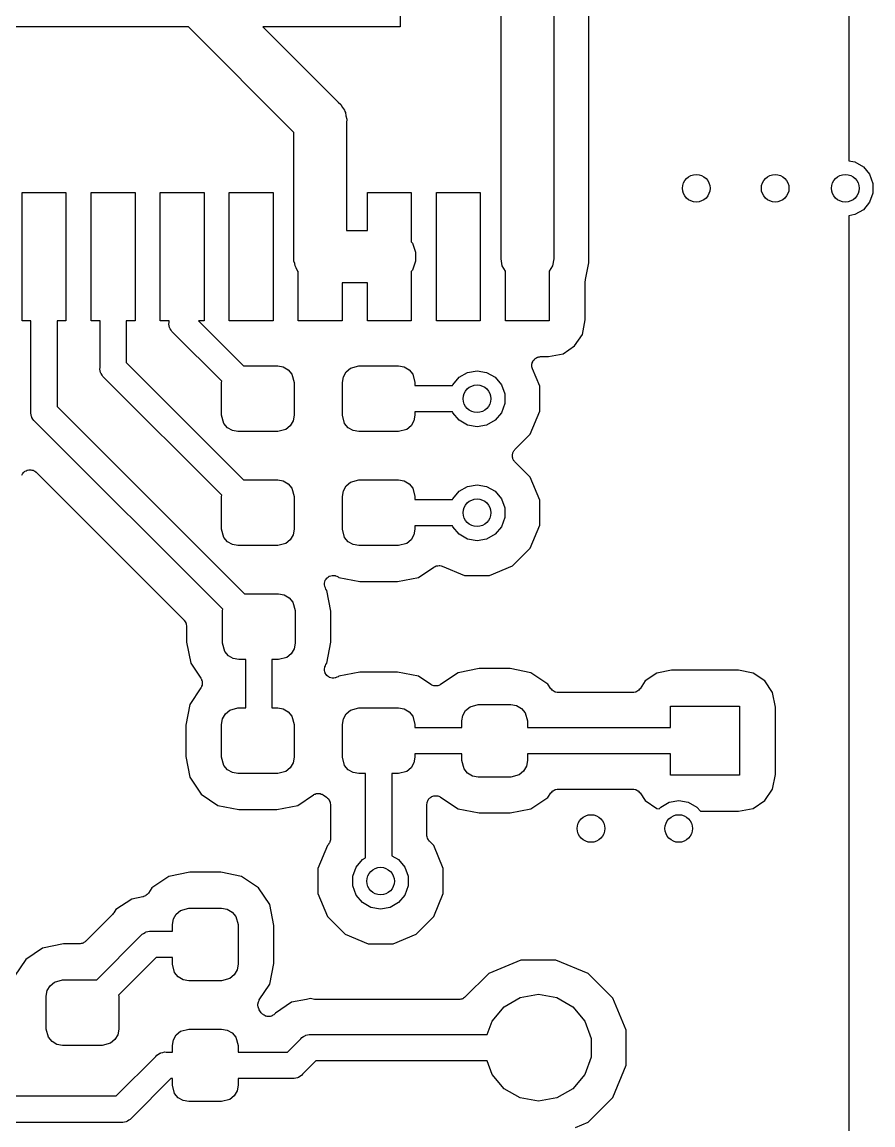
# Model space of a CAD drawing. Extents: x 40 to 164, y -163 to -60.
# Drawn here: x 151.27 to 163.59, y -103.23 to -87.26 of the extents above; entities that cross this region are included whole.
import ezdxf

# ---------------------------------------------------------------- set-up
doc = ezdxf.new("R2010")
doc.units = 0
doc.header["$MEASUREMENT"] = 0
doc.layers.add('BLACK', color=7, linetype='CONTINUOUS')

msp = doc.modelspace()

# ---------------------------------------------------------------- linework, layer by layer
at = {"layer": 'BLACK', "linetype": 'CONTINUOUS'}
for p, q in [((163.247, -60.9863), (163.247, -89.265)), ((158.209, -88.9302), (158.209, -81.407)), ((158.971, -81.407), (158.971, -90.6859)), ((156.746, -82.0674), (156.746, -87.3252)), ((159.479, -90.7402), (159.479, -82.042)), ((153.68, -87.3252), (146.973, -87.3252)), ((155.209, -88.8541), (153.68, -87.3252)), ((156.746, -87.3252), (154.758, -87.3252)), ((154.758, -87.3252), (155.848, -88.4151)), ((155.848, -88.4151), (155.886, -88.4476)), ((155.886, -88.4476), (155.912, -88.4914)), ((155.912, -88.4914), (155.941, -88.5328)), ((155.941, -88.5328), (155.945, -88.5492)), ((155.945, -88.5492), (155.954, -88.564)), ((155.954, -88.564), (155.962, -88.6138)), ((155.962, -88.6138), (155.975, -88.6626)), ((155.975, -88.6626), (155.971, -88.7129)), ((155.971, -88.7129), (155.971, -90.2716)), ((155.209, -90.5854), (155.209, -88.8541)), ((158.209, -90.6859), (158.209, -88.9302)), ((158.209, -88.9302), (158.209, -88.9302)), ((163.247, -89.265), (163.334, -89.2803)), ((163.334, -89.2803), (163.456, -89.3509)), ((163.456, -89.3509), (163.547, -89.4589)), ((163.547, -89.4589), (163.595, -89.5915)), ((163.595, -89.5915), (163.595, -89.7325)), ((151.272, -91.5797), (151.272, -89.7255)), ((151.272, -89.7255), (151.907, -89.7255)), ((151.907, -89.7255), (151.907, -91.5797)), ((152.272, -91.5797), (152.272, -89.7255)), ((152.272, -89.7255), (152.907, -89.7255)), ((152.907, -89.7255), (152.907, -91.5797)), ((153.272, -91.5797), (153.272, -89.7255)), ((153.272, -89.7255), (153.907, -89.7255)), ((153.907, -89.7255), (153.907, -91.5797)), ((154.272, -91.5797), (154.272, -89.7255)), ((154.272, -89.7255), (154.907, -89.7255)), ((154.907, -89.7255), (154.907, -91.5797)), ((156.272, -90.2716), (156.272, -89.7255)), ((156.272, -89.7255), (156.907, -89.7255)), ((156.907, -89.7255), (156.907, -90.4383)), ((157.272, -91.5797), (157.272, -89.7255)), ((157.272, -89.7255), (157.907, -89.7255)), ((157.907, -89.7255), (157.907, -91.5797)), ((163.595, -89.7325), (163.547, -89.8651)), ((163.547, -89.8651), (163.456, -89.9731)), ((163.334, -90.0437), (163.247, -90.059)), ((163.247, -90.059), (163.247, -116.027)), ((163.456, -89.9731), (163.334, -90.0437)), ((155.971, -90.2716), (156.272, -90.2716)), ((156.907, -90.4383), (156.925, -90.4592)), ((156.925, -90.4592), (156.971, -90.5854)), ((155.209, -90.7198), (155.209, -90.5854)), ((156.971, -90.5854), (156.971, -90.7198)), ((158.226, -90.7849), (158.209, -90.6859)), ((158.971, -90.6859), (158.954, -90.7849)), ((155.221, -90.7516), (155.209, -90.7198)), ((155.226, -90.7849), (155.221, -90.7516)), ((155.243, -90.8142), (155.226, -90.7849)), ((155.255, -90.846), (155.243, -90.8142)), ((155.272, -90.8669), (155.255, -90.846)), ((155.272, -91.5797), (155.272, -90.8669)), ((156.925, -90.846), (156.907, -90.8669)), ((156.907, -90.8669), (156.907, -91.5797)), ((156.971, -90.7198), (156.925, -90.846)), ((158.272, -90.8647), (158.226, -90.7849)), ((158.272, -91.5797), (158.272, -90.8647)), ((158.954, -90.7849), (158.907, -90.8647)), ((158.907, -90.8647), (158.907, -91.5797)), ((159.43, -90.9846), (159.479, -90.7402)), ((159.428, -91.0094), (159.43, -90.9971)), ((159.428, -91.5672), (159.428, -91.0094)), ((159.43, -90.9971), (159.43, -90.9846)), ((156.272, -91.0336), (155.907, -91.0336)), ((155.907, -91.0336), (155.907, -91.5797)), ((156.272, -91.5797), (156.272, -91.0336)), ((151.399, -91.5797), (151.272, -91.5797)), ((151.399, -92.8937), (151.399, -91.5797)), ((151.907, -91.5797), (151.78, -91.5797)), ((151.78, -91.5797), (151.78, -92.8231)), ((152.4, -91.5797), (152.272, -91.5797)), ((152.4, -92.2567), (152.4, -91.5797)), ((152.907, -91.5797), (152.78, -91.5797)), ((152.78, -91.5797), (152.78, -92.1861)), ((153.4, -91.5797), (153.272, -91.5797)), ((153.397, -91.6309), (153.4, -91.6057)), ((153.404, -91.6553), (153.397, -91.6309)), ((153.4, -91.6057), (153.4, -91.5797)), ((153.408, -91.6802), (153.404, -91.6553)), ((153.907, -91.5797), (153.825, -91.5797)), ((153.825, -91.5797), (154.48, -92.235)), ((154.907, -91.5797), (154.272, -91.5797)), ((155.907, -91.5797), (155.272, -91.5797)), ((156.907, -91.5797), (156.272, -91.5797)), ((157.907, -91.5797), (157.272, -91.5797)), ((158.907, -91.5797), (158.272, -91.5797)), ((159.386, -91.7779), (159.428, -91.5672)), ((153.412, -91.6875), (153.408, -91.6802)), ((153.415, -91.6957), (153.412, -91.6875)), ((153.429, -91.7165), (153.415, -91.6957)), ((153.442, -91.7383), (153.429, -91.7165)), ((153.461, -91.7546), (153.442, -91.7383)), ((154.164, -92.4571), (153.461, -91.7546)), ((159.274, -91.9459), (159.386, -91.7779)), ((159.106, -92.0582), (159.274, -91.9459)), ((158.681, -92.1498), (158.691, -92.1405)), ((158.691, -92.1405), (158.7, -92.1299)), ((158.7, -92.1299), (158.707, -92.1257)), ((158.707, -92.1257), (158.713, -92.12)), ((158.713, -92.12), (158.726, -92.1147)), ((158.726, -92.1147), (158.738, -92.1078)), ((158.738, -92.1078), (158.746, -92.1063)), ((158.746, -92.1063), (158.754, -92.1031)), ((158.754, -92.1031), (158.768, -92.1025)), ((158.768, -92.1025), (158.781, -92.1001)), ((158.781, -92.1001), (158.895, -92.1001)), ((158.895, -92.1001), (159.106, -92.0582)), ((152.397, -92.2819), (152.4, -92.2567)), ((152.404, -92.3063), (152.397, -92.2819)), ((152.408, -92.3312), (152.404, -92.3063)), ((152.78, -92.1861), (154.48, -93.886)), ((154.48, -92.235), (154.974, -92.235)), ((154.974, -92.235), (155.055, -92.2493)), ((155.055, -92.2493), (155.126, -92.2906)), ((155.126, -92.2906), (155.179, -92.3537)), ((155.967, -92.3198), (156.03, -92.2668)), ((156.03, -92.2668), (156.148, -92.235)), ((156.148, -92.235), (156.724, -92.235)), ((156.724, -92.235), (156.805, -92.2493)), ((156.805, -92.2493), (156.876, -92.2906)), ((156.876, -92.2906), (156.929, -92.3537)), ((157.722, -92.3283), (157.861, -92.3038)), ((157.861, -92.3038), (158, -92.3283)), ((158.654, -92.2327), (158.656, -92.2189)), ((158.656, -92.2408), (158.654, -92.2327)), ((158.656, -92.2051), (158.659, -92.1972)), ((158.656, -92.2189), (158.656, -92.2051)), ((158.656, -92.2492), (158.656, -92.2408)), ((158.661, -92.2622), (158.656, -92.2492)), ((158.659, -92.1972), (158.66, -92.1889)), ((158.66, -92.1889), (158.667, -92.1767)), ((158.664, -92.2757), (158.661, -92.2622)), ((158.769, -92.5294), (158.664, -92.2757)), ((158.667, -92.1767), (158.671, -92.1636)), ((158.671, -92.1636), (158.677, -92.1572)), ((158.677, -92.1572), (158.681, -92.1498)), ((152.412, -92.3385), (152.408, -92.3312)), ((152.415, -92.3468), (152.412, -92.3385)), ((152.429, -92.3675), (152.415, -92.3468)), ((152.442, -92.3893), (152.429, -92.3675)), ((152.461, -92.4056), (152.442, -92.3893)), ((154.164, -94.1081), (152.461, -92.4056)), ((154.161, -92.4725), (154.164, -92.4571)), ((155.179, -92.3537), (155.211, -92.4725)), ((155.911, -92.4725), (155.925, -92.3913)), ((155.925, -92.3913), (155.967, -92.3198)), ((156.929, -92.3537), (156.961, -92.4725)), ((157.509, -92.5069), (157.6, -92.3989)), ((157.6, -92.3989), (157.722, -92.3283)), ((158, -92.3283), (158.122, -92.3989)), ((158.122, -92.3989), (158.213, -92.5069)), ((154.161, -92.9475), (154.161, -92.4725)), ((155.211, -92.4725), (155.211, -92.9475)), ((155.911, -92.9475), (155.911, -92.4725)), ((156.961, -92.4725), (156.961, -92.5195)), ((156.961, -92.5195), (157.505, -92.5195)), ((157.505, -92.5195), (157.509, -92.5069)), ((158.213, -92.5069), (158.261, -92.6395)), ((158.769, -92.8906), (158.769, -92.5294)), ((158.261, -92.7805), (158.213, -92.9131)), ((158.261, -92.6395), (158.261, -92.7805)), ((151.397, -92.9189), (151.399, -92.8937)), ((151.404, -92.9433), (151.397, -92.9189)), ((151.408, -92.9682), (151.404, -92.9433)), ((151.78, -92.8231), (154.494, -95.537)), ((157.505, -92.9005), (156.961, -92.9005)), ((156.961, -92.9005), (156.961, -92.9475)), ((157.509, -92.9131), (157.505, -92.9005)), ((157.6, -93.0211), (157.509, -92.9131)), ((158.213, -92.9131), (158.122, -93.0211)), ((158.631, -93.2243), (158.769, -92.8906)), ((151.412, -92.9755), (151.408, -92.9682)), ((151.415, -92.9837), (151.412, -92.9755)), ((151.429, -93.0045), (151.415, -92.9837)), ((151.442, -93.0263), (151.429, -93.0045)), ((151.461, -93.0426), (151.442, -93.0263)), ((154.178, -95.7591), (151.461, -93.0426)), ((154.193, -93.0662), (154.161, -92.9475)), ((154.246, -93.1294), (154.193, -93.0662)), ((155.155, -93.1002), (155.092, -93.1532)), ((155.197, -93.0287), (155.155, -93.1002)), ((155.211, -92.9475), (155.197, -93.0287)), ((155.943, -93.0662), (155.911, -92.9475)), ((155.996, -93.1294), (155.943, -93.0662)), ((156.905, -93.1002), (156.842, -93.1532)), ((156.947, -93.0287), (156.905, -93.1002)), ((156.961, -92.9475), (156.947, -93.0287)), ((157.722, -93.0917), (157.6, -93.0211)), ((157.861, -93.1162), (157.722, -93.0917)), ((158, -93.0917), (157.861, -93.1162)), ((158.122, -93.0211), (158, -93.0917)), ((154.317, -93.1707), (154.246, -93.1294)), ((154.398, -93.185), (154.317, -93.1707)), ((154.974, -93.185), (154.398, -93.185)), ((155.092, -93.1532), (154.974, -93.185)), ((156.067, -93.1707), (155.996, -93.1294)), ((156.148, -93.185), (156.067, -93.1707)), ((156.724, -93.185), (156.148, -93.185)), ((156.842, -93.1532), (156.724, -93.185)), ((158.409, -93.4457), (158.631, -93.2243)), ((158.373, -93.5244), (158.376, -93.5137)), ((158.374, -93.5355), (158.373, -93.5244)), ((158.373, -93.5466), (158.374, -93.5355)), ((158.376, -93.5573), (158.373, -93.5466)), ((158.376, -93.5137), (158.377, -93.5026)), ((158.377, -93.5684), (158.376, -93.5573)), ((158.377, -93.5026), (158.381, -93.4926)), ((158.381, -93.5784), (158.377, -93.5684)), ((158.381, -93.4926), (158.384, -93.4818)), ((158.384, -93.5892), (158.381, -93.5784)), ((158.384, -93.4818), (158.39, -93.4727)), ((158.39, -93.4727), (158.395, -93.4627)), ((158.395, -93.4627), (158.403, -93.4548)), ((158.403, -93.4548), (158.409, -93.4457)), ((151.329, -93.753), (151.344, -93.7444)), ((151.344, -93.7444), (151.349, -93.7437)), ((151.349, -93.7437), (151.352, -93.742)), ((151.352, -93.742), (151.37, -93.7404)), ((151.37, -93.7404), (151.388, -93.7377)), ((151.388, -93.7377), (151.392, -93.7385)), ((151.392, -93.7385), (151.396, -93.7381)), ((151.396, -93.7381), (151.414, -93.7428)), ((151.414, -93.7428), (151.431, -93.7463)), ((158.39, -93.5983), (158.384, -93.5892)), ((158.395, -93.6083), (158.39, -93.5983)), ((158.403, -93.6162), (158.395, -93.6083)), ((158.409, -93.6253), (158.403, -93.6162)), ((158.631, -93.8467), (158.409, -93.6253)), ((151.27, -93.8155), (151.277, -93.7987)), ((151.277, -93.7987), (151.279, -93.7956)), ((151.279, -93.7956), (151.281, -93.7918)), ((151.281, -93.7918), (151.294, -93.7791)), ((151.294, -93.7791), (151.306, -93.7656)), ((151.306, -93.7656), (151.309, -93.7636)), ((151.309, -93.7636), (151.312, -93.7606)), ((151.312, -93.7606), (151.329, -93.753)), ((151.431, -93.7463), (151.435, -93.7484)), ((151.435, -93.7484), (151.439, -93.7495)), ((151.439, -93.7495), (151.454, -93.7598)), ((151.454, -93.7598), (151.469, -93.7691)), ((151.469, -93.7691), (151.472, -93.7724)), ((151.472, -93.7724), (151.475, -93.7748)), ((151.475, -93.7748), (153.617, -95.9172)), ((154.48, -93.886), (154.974, -93.886)), ((154.974, -93.886), (155.055, -93.9003)), ((155.055, -93.9003), (155.126, -93.9416)), ((156.03, -93.9178), (156.148, -93.886)), ((156.148, -93.886), (156.724, -93.886)), ((156.724, -93.886), (156.805, -93.9003)), ((156.805, -93.9003), (156.876, -93.9416)), ((158.769, -94.1804), (158.631, -93.8467)), ((155.126, -93.9416), (155.179, -94.0048)), ((155.179, -94.0048), (155.211, -94.1235)), ((155.911, -94.1235), (155.925, -94.0423)), ((155.925, -94.0423), (155.967, -93.9708)), ((155.967, -93.9708), (156.03, -93.9178)), ((156.876, -93.9416), (156.929, -94.0048)), ((156.929, -94.0048), (156.961, -94.1235)), ((157.509, -94.1579), (157.6, -94.0499)), ((157.6, -94.0499), (157.722, -93.9793)), ((157.722, -93.9793), (157.861, -93.9548)), ((157.861, -93.9548), (158, -93.9793)), ((158, -93.9793), (158.122, -94.0499)), ((158.122, -94.0499), (158.213, -94.1579)), ((154.161, -94.1235), (154.164, -94.1081)), ((154.161, -94.5985), (154.161, -94.1235)), ((155.211, -94.1235), (155.211, -94.5985)), ((155.911, -94.5985), (155.911, -94.1235)), ((156.961, -94.1235), (156.961, -94.1705)), ((156.961, -94.1705), (157.505, -94.1705)), ((157.505, -94.1705), (157.509, -94.1579)), ((158.213, -94.1579), (158.261, -94.2905)), ((158.769, -94.5416), (158.769, -94.1804)), ((158.261, -94.2905), (158.261, -94.4315)), ((158.261, -94.4315), (158.213, -94.5641)), ((158.631, -94.8753), (158.769, -94.5416)), ((154.193, -94.7172), (154.161, -94.5985)), ((155.197, -94.6797), (155.155, -94.7512)), ((155.211, -94.5985), (155.197, -94.6797)), ((155.943, -94.7172), (155.911, -94.5985)), ((156.947, -94.6797), (156.905, -94.7512)), ((156.961, -94.5985), (156.947, -94.6797)), ((157.505, -94.5515), (156.961, -94.5515)), ((156.961, -94.5515), (156.961, -94.5985)), ((157.509, -94.5641), (157.505, -94.5515)), ((157.6, -94.6721), (157.509, -94.5641)), ((157.722, -94.7427), (157.6, -94.6721)), ((158.122, -94.6721), (158, -94.7427)), ((158.213, -94.5641), (158.122, -94.6721)), ((154.246, -94.7804), (154.193, -94.7172)), ((154.317, -94.8217), (154.246, -94.7804)), ((154.398, -94.836), (154.317, -94.8217)), ((154.974, -94.836), (154.398, -94.836)), ((155.092, -94.8042), (154.974, -94.836)), ((155.155, -94.7512), (155.092, -94.8042)), ((155.996, -94.7804), (155.943, -94.7172)), ((156.067, -94.8217), (155.996, -94.7804)), ((156.148, -94.836), (156.067, -94.8217)), ((156.724, -94.836), (156.148, -94.836)), ((156.842, -94.8042), (156.724, -94.836)), ((156.905, -94.7512), (156.842, -94.8042)), ((157.861, -94.7672), (157.722, -94.7427)), ((158, -94.7427), (157.861, -94.7672)), ((158.375, -95.1308), (158.631, -94.8753)), ((157.013, -95.2964), (157.237, -95.1465)), ((157.237, -95.1465), (157.254, -95.1392)), ((157.254, -95.1392), (157.269, -95.1309)), ((157.269, -95.1309), (157.274, -95.1304)), ((157.274, -95.1304), (157.277, -95.1287)), ((157.277, -95.1287), (157.295, -95.1275)), ((157.295, -95.1275), (157.313, -95.1252)), ((157.313, -95.1252), (157.317, -95.1261)), ((157.317, -95.1261), (157.321, -95.1258)), ((157.321, -95.1258), (157.339, -95.1308)), ((157.339, -95.1308), (157.356, -95.1347)), ((157.356, -95.1347), (157.68, -95.269)), ((158.042, -95.269), (158.375, -95.1308)), ((155.661, -95.3432), (155.663, -95.3409)), ((155.663, -95.3382), (155.675, -95.3226)), ((155.663, -95.3409), (155.663, -95.3382)), ((155.675, -95.3226), (155.686, -95.3066)), ((155.686, -95.3066), (155.688, -95.3049)), ((155.688, -95.3049), (155.69, -95.3026)), ((155.69, -95.3026), (155.706, -95.2919)), ((155.706, -95.2919), (155.721, -95.2805)), ((155.721, -95.2805), (155.724, -95.2797)), ((155.724, -95.2797), (155.726, -95.2781)), ((155.726, -95.2781), (155.745, -95.2735)), ((155.745, -95.2735), (155.764, -95.2681)), ((155.764, -95.2681), (155.766, -95.2683)), ((155.766, -95.2683), (155.769, -95.2676)), ((155.769, -95.2676), (155.788, -95.2697)), ((155.788, -95.2697), (155.808, -95.271)), ((155.808, -95.271), (155.81, -95.2721)), ((155.81, -95.2721), (155.813, -95.2724)), ((155.813, -95.2724), (155.83, -95.281)), ((155.83, -95.281), (155.848, -95.2888)), ((155.848, -95.2888), (155.859, -95.2964)), ((155.859, -95.2964), (156.161, -95.3564)), ((156.711, -95.3564), (157.013, -95.2964)), ((157.68, -95.269), (158.042, -95.269)), ((155.651, -95.3805), (155.657, -95.362)), ((155.651, -95.3833), (155.651, -95.3805)), ((155.651, -95.3861), (155.651, -95.3833)), ((155.653, -95.4053), (155.651, -95.3861)), ((155.654, -95.4246), (155.653, -95.4053)), ((155.655, -95.4271), (155.654, -95.4246)), ((155.655, -95.4299), (155.655, -95.4271)), ((155.664, -95.4472), (155.655, -95.4299)), ((155.657, -95.362), (155.661, -95.3432)), ((155.672, -95.4649), (155.664, -95.4472)), ((155.685, -95.4854), (155.672, -95.4649)), ((155.745, -95.787), (155.685, -95.4854)), ((156.161, -95.3564), (156.711, -95.3564)), ((154.494, -95.537), (154.987, -95.537)), ((154.987, -95.537), (155.069, -95.5513)), ((155.069, -95.5513), (155.14, -95.5926)), ((155.14, -95.5926), (155.193, -95.6557)), ((155.193, -95.6557), (155.225, -95.7745)), ((154.175, -95.7745), (154.178, -95.7591)), ((154.175, -96.2495), (154.175, -95.7745)), ((155.225, -95.7745), (155.225, -96.2495)), ((155.745, -96.237), (155.745, -95.787)), ((153.617, -95.9172), (153.621, -95.9218)), ((153.621, -95.9218), (153.625, -95.9254)), ((153.625, -95.9254), (153.633, -95.9397)), ((153.633, -95.9397), (153.643, -95.9533)), ((153.643, -95.9533), (153.644, -95.9587)), ((153.644, -95.9587), (153.647, -95.9636)), ((153.647, -95.9636), (153.65, -95.9799)), ((153.65, -95.9799), (153.654, -95.9959)), ((153.654, -95.9959), (153.654, -96.0015)), ((153.654, -96.0015), (153.655, -96.007)), ((153.655, -96.007), (153.655, -96.237)), ((153.655, -96.237), (153.715, -96.5386)), ((154.207, -96.3682), (154.175, -96.2495)), ((155.225, -96.2495), (155.211, -96.3307)), ((155.685, -96.5386), (155.745, -96.237)), ((154.26, -96.4314), (154.207, -96.3682)), ((154.331, -96.4727), (154.26, -96.4314)), ((155.106, -96.4552), (154.987, -96.487)), ((155.169, -96.4022), (155.106, -96.4552)), ((155.211, -96.3307), (155.169, -96.4022)), ((153.715, -96.5386), (153.86, -96.7565)), ((154.412, -96.487), (154.331, -96.4727)), ((154.51, -96.487), (154.412, -96.487)), ((154.51, -97.188), (154.51, -96.487)), ((154.987, -96.487), (154.891, -96.487)), ((154.891, -96.487), (154.891, -97.188)), ((155.651, -96.6379), (155.653, -96.6187)), ((155.653, -96.6187), (155.654, -96.5994)), ((155.654, -96.5994), (155.655, -96.5969)), ((155.655, -96.5941), (155.664, -96.5768)), ((155.655, -96.5969), (155.655, -96.5941)), ((155.664, -96.5768), (155.672, -96.5591)), ((155.672, -96.5591), (155.685, -96.5386)), ((157.89, -96.6176), (157.588, -96.6776)), ((158.34, -96.6176), (157.89, -96.6176)), ((158.642, -96.6776), (158.34, -96.6176)), ((153.86, -96.7565), (153.863, -96.7641)), ((153.863, -96.7641), (153.868, -96.7709)), ((153.868, -96.7709), (153.872, -96.7842)), ((155.651, -96.6407), (155.651, -96.6379)), ((155.651, -96.6435), (155.651, -96.6407)), ((155.657, -96.662), (155.651, -96.6435)), ((155.661, -96.6808), (155.657, -96.662)), ((155.663, -96.6831), (155.661, -96.6808)), ((155.663, -96.6858), (155.663, -96.6831)), ((155.675, -96.7014), (155.663, -96.6858)), ((155.686, -96.7174), (155.675, -96.7014)), ((155.688, -96.7191), (155.686, -96.7174)), ((155.69, -96.7214), (155.688, -96.7191)), ((155.706, -96.7321), (155.69, -96.7214)), ((155.721, -96.7435), (155.706, -96.7321)), ((155.724, -96.7443), (155.721, -96.7435)), ((155.726, -96.7459), (155.724, -96.7443)), ((155.745, -96.7505), (155.726, -96.7459)), ((155.764, -96.7559), (155.745, -96.7505)), ((155.766, -96.7557), (155.764, -96.7559)), ((155.769, -96.7564), (155.766, -96.7557)), ((155.788, -96.7543), (155.769, -96.7564)), ((155.808, -96.753), (155.788, -96.7543)), ((155.81, -96.7519), (155.808, -96.753)), ((155.813, -96.7516), (155.81, -96.7519)), ((155.83, -96.743), (155.813, -96.7516)), ((155.848, -96.7352), (155.83, -96.743)), ((155.859, -96.7276), (155.848, -96.7352)), ((156.161, -96.6676), (155.859, -96.7276)), ((156.711, -96.6676), (156.161, -96.6676)), ((157.013, -96.7276), (156.711, -96.6676)), ((157.193, -96.8478), (157.013, -96.7276)), ((157.588, -96.6776), (157.334, -96.8478)), ((158.887, -96.8413), (158.642, -96.6776)), ((160.465, -96.6845), (160.297, -96.7968)), ((160.676, -96.6426), (160.465, -96.6845)), ((161.65, -96.6426), (160.676, -96.6426)), ((161.861, -96.6845), (161.65, -96.6426)), ((162.029, -96.7968), (161.861, -96.6845)), ((153.86, -96.8976), (153.701, -97.1364)), ((153.863, -96.8899), (153.86, -96.8976)), ((153.868, -96.8832), (153.863, -96.8899)), ((153.872, -96.8699), (153.868, -96.8832)), ((153.872, -96.7842), (153.878, -96.7968)), ((153.878, -96.8572), (153.872, -96.8699)), ((153.878, -96.7968), (153.878, -96.8052)), ((153.878, -96.8052), (153.881, -96.8132)), ((153.881, -96.8408), (153.878, -96.8489)), ((153.878, -96.8489), (153.878, -96.8572)), ((153.881, -96.8132), (153.88, -96.827)), ((153.88, -96.827), (153.881, -96.8408)), ((157.2, -96.8511), (157.193, -96.8478)), ((157.207, -96.8561), (157.2, -96.8511)), ((157.22, -96.86), (157.207, -96.8561)), ((157.233, -96.8655), (157.22, -96.86)), ((157.241, -96.8661), (157.233, -96.8655)), ((157.249, -96.8684), (157.241, -96.8661)), ((157.263, -96.8675), (157.249, -96.8684)), ((157.277, -96.8684), (157.263, -96.8675)), ((157.285, -96.8661), (157.277, -96.8684)), ((157.293, -96.8655), (157.285, -96.8661)), ((157.306, -96.86), (157.293, -96.8655)), ((157.319, -96.8561), (157.306, -96.86)), ((157.326, -96.8511), (157.319, -96.8561)), ((157.334, -96.8478), (157.326, -96.8511)), ((158.931, -96.9081), (158.887, -96.8413)), ((158.944, -96.921), (158.931, -96.9081)), ((158.955, -96.9348), (158.944, -96.921)), ((158.959, -96.9369), (158.955, -96.9348)), ((158.962, -96.9399), (158.959, -96.9369)), ((160.195, -96.9369), (160.192, -96.9399)), ((160.198, -96.9348), (160.195, -96.9369)), ((160.21, -96.921), (160.198, -96.9348)), ((160.222, -96.9081), (160.21, -96.921)), ((160.297, -96.7968), (160.222, -96.9081)), ((162.142, -96.9648), (162.029, -96.7968)), ((158.978, -96.9479), (158.962, -96.9399)), ((158.993, -96.9568), (158.978, -96.9479)), ((158.998, -96.9576), (158.993, -96.9568)), ((159.001, -96.9594), (158.998, -96.9576)), ((159.019, -96.9614), (159.001, -96.9594)), ((159.037, -96.9645), (159.019, -96.9614)), ((160.117, -96.9645), (159.037, -96.9645)), ((160.134, -96.9614), (160.117, -96.9645)), ((160.152, -96.9594), (160.134, -96.9614)), ((160.156, -96.9576), (160.152, -96.9594)), ((160.16, -96.9568), (160.156, -96.9576)), ((160.176, -96.9479), (160.16, -96.9568)), ((160.192, -96.9399), (160.176, -96.9479)), ((162.183, -97.1755), (162.142, -96.9648)), ((153.701, -97.1364), (153.641, -97.438)), ((154.217, -97.2728), (154.28, -97.2198)), ((154.28, -97.2198), (154.398, -97.188)), ((154.398, -97.188), (154.51, -97.188)), ((154.891, -97.188), (154.974, -97.188)), ((154.974, -97.188), (155.055, -97.2023)), ((155.055, -97.2023), (155.126, -97.2436)), ((155.126, -97.2436), (155.179, -97.3067)), ((155.967, -97.2728), (156.03, -97.2198)), ((156.03, -97.2198), (156.148, -97.188)), ((156.148, -97.188), (156.724, -97.188)), ((156.724, -97.188), (156.805, -97.2023)), ((156.805, -97.2023), (156.876, -97.2436)), ((156.876, -97.2436), (156.929, -97.3067)), ((157.654, -97.2943), (157.696, -97.2228)), ((157.696, -97.2228), (157.759, -97.1698)), ((157.759, -97.1698), (157.877, -97.138)), ((157.877, -97.138), (158.352, -97.138)), ((158.352, -97.138), (158.434, -97.1523)), ((158.434, -97.1523), (158.505, -97.1936)), ((158.505, -97.1936), (158.558, -97.2567)), ((158.558, -97.2567), (158.59, -97.3755)), ((160.663, -97.4725), (160.663, -97.163)), ((160.663, -97.163), (161.663, -97.163)), ((161.663, -97.163), (161.663, -98.163)), ((162.183, -98.1505), (162.183, -97.1755)), ((154.161, -97.4255), (154.175, -97.3443)), ((154.175, -97.3443), (154.217, -97.2728)), ((155.179, -97.3067), (155.211, -97.4255)), ((155.911, -97.4255), (155.925, -97.3443)), ((155.925, -97.3443), (155.967, -97.2728)), ((156.929, -97.3067), (156.961, -97.4255)), ((157.64, -97.3755), (157.654, -97.2943)), ((157.64, -97.4725), (157.64, -97.3755)), ((158.59, -97.3755), (158.59, -97.4725)), ((153.641, -97.438), (153.641, -97.888)), ((154.161, -97.9005), (154.161, -97.4255)), ((155.211, -97.4255), (155.211, -97.9005)), ((155.911, -97.9005), (155.911, -97.4255)), ((156.961, -97.4255), (156.961, -97.4725)), ((156.961, -97.4725), (157.64, -97.4725)), ((158.59, -97.4725), (160.663, -97.4725)), ((153.641, -97.888), (153.701, -98.1896)), ((157.64, -97.8535), (156.961, -97.8535)), ((156.961, -97.8535), (156.961, -97.9005)), ((157.64, -97.9505), (157.64, -97.8535)), ((160.663, -97.8535), (158.59, -97.8535)), ((158.59, -97.8535), (158.59, -97.9505)), ((160.663, -98.163), (160.663, -97.8535)), ((154.193, -98.0192), (154.161, -97.9005)), ((154.246, -98.0824), (154.193, -98.0192)), ((155.155, -98.0532), (155.092, -98.1062)), ((155.197, -97.9817), (155.155, -98.0532)), ((155.211, -97.9005), (155.197, -97.9817)), ((155.943, -98.0192), (155.911, -97.9005)), ((155.996, -98.0824), (155.943, -98.0192)), ((156.905, -98.0532), (156.842, -98.1062)), ((156.947, -97.9817), (156.905, -98.0532)), ((156.961, -97.9005), (156.947, -97.9817)), ((157.672, -98.0692), (157.64, -97.9505)), ((158.576, -98.0317), (158.534, -98.1032)), ((158.59, -97.9505), (158.576, -98.0317)), ((153.701, -98.1896), (153.864, -98.4347)), ((154.317, -98.1237), (154.246, -98.0824)), ((154.398, -98.138), (154.317, -98.1237)), ((154.974, -98.138), (154.398, -98.138)), ((155.092, -98.1062), (154.974, -98.138)), ((156.067, -98.1237), (155.996, -98.0824)), ((156.148, -98.138), (156.067, -98.1237)), ((156.245, -98.138), (156.148, -98.138)), ((156.246, -99.3593), (156.245, -98.138)), ((156.724, -98.138), (156.626, -98.138)), ((156.626, -98.138), (156.626, -99.3269)), ((156.842, -98.1062), (156.724, -98.138)), ((157.725, -98.1324), (157.672, -98.0692)), ((157.796, -98.1737), (157.725, -98.1324)), ((157.877, -98.188), (157.796, -98.1737)), ((158.352, -98.188), (157.877, -98.188)), ((158.471, -98.1562), (158.352, -98.188)), ((158.534, -98.1032), (158.471, -98.1562)), ((161.663, -98.163), (160.663, -98.163)), ((162.142, -98.3612), (162.183, -98.1505)), ((158.978, -98.3781), (158.993, -98.3692)), ((158.993, -98.3692), (158.998, -98.3684)), ((158.998, -98.3684), (159.001, -98.3666)), ((159.001, -98.3666), (159.019, -98.3646)), ((159.019, -98.3646), (159.037, -98.3615)), ((159.037, -98.3615), (160.117, -98.3615)), ((160.117, -98.3615), (160.134, -98.3646)), ((160.134, -98.3646), (160.152, -98.3666)), ((160.152, -98.3666), (160.156, -98.3684)), ((160.156, -98.3684), (160.16, -98.3692)), ((160.16, -98.3692), (160.176, -98.3781)), ((162.029, -98.5292), (162.142, -98.3612)), ((153.864, -98.4347), (154.109, -98.5984)), ((155.263, -98.5984), (155.49, -98.4462)), ((155.49, -98.4462), (155.498, -98.4428)), ((155.498, -98.4428), (155.505, -98.4379)), ((155.505, -98.4379), (155.518, -98.434)), ((155.518, -98.434), (155.531, -98.4284)), ((155.531, -98.4284), (155.539, -98.4279)), ((155.539, -98.4279), (155.547, -98.4256)), ((155.547, -98.4256), (155.561, -98.4265)), ((155.561, -98.4265), (155.575, -98.4256)), ((155.575, -98.4256), (155.583, -98.4279)), ((155.583, -98.4279), (155.591, -98.4284)), ((155.591, -98.4284), (155.604, -98.434)), ((155.604, -98.434), (155.617, -98.4379)), ((155.617, -98.4379), (155.624, -98.4428)), ((155.624, -98.4428), (155.632, -98.4462)), ((155.632, -98.4462), (155.681, -98.4793)), ((155.681, -98.4793), (155.694, -98.4917)), ((155.694, -98.4917), (155.708, -98.5032)), ((155.708, -98.5032), (155.71, -98.5069)), ((155.71, -98.5069), (155.713, -98.5098)), ((155.713, -98.5098), (155.721, -98.5259)), ((155.721, -98.5259), (155.73, -98.5414)), ((157.142, -98.5414), (157.147, -98.5338)), ((157.147, -98.5327), (157.15, -98.5285)), ((157.147, -98.5338), (157.147, -98.5327)), ((157.15, -98.5285), (157.151, -98.5259)), ((157.151, -98.5259), (157.159, -98.5098)), ((157.159, -98.5098), (157.162, -98.5069)), ((157.162, -98.5069), (157.164, -98.5032)), ((157.164, -98.5032), (157.169, -98.4989)), ((157.169, -98.4989), (157.171, -98.496)), ((157.171, -98.496), (157.18, -98.4893)), ((157.18, -98.4893), (157.191, -98.4793)), ((157.191, -98.4793), (157.193, -98.4782)), ((157.193, -98.4782), (157.196, -98.4768)), ((157.196, -98.4768), (157.198, -98.4749)), ((157.198, -98.4749), (157.202, -98.4734)), ((157.202, -98.4734), (157.207, -98.4699)), ((157.207, -98.4699), (157.22, -98.466)), ((157.22, -98.466), (157.233, -98.4605)), ((157.233, -98.4605), (157.239, -98.4601)), ((157.239, -98.4601), (157.239, -98.4598)), ((157.239, -98.4598), (157.242, -98.4598)), ((157.242, -98.4598), (157.249, -98.4576)), ((157.249, -98.4576), (157.263, -98.4585)), ((157.263, -98.4585), (157.277, -98.4576)), ((157.277, -98.4576), (157.285, -98.4599)), ((157.285, -98.4599), (157.293, -98.4605)), ((157.293, -98.4605), (157.306, -98.466)), ((157.306, -98.466), (157.319, -98.4699)), ((157.319, -98.4699), (157.326, -98.4749)), ((157.326, -98.4749), (157.334, -98.4782)), ((157.334, -98.4782), (157.588, -98.6484)), ((158.642, -98.6484), (158.887, -98.4847)), ((158.887, -98.4847), (158.931, -98.4179)), ((158.931, -98.4179), (158.944, -98.405)), ((158.944, -98.405), (158.955, -98.3912)), ((158.955, -98.3912), (158.959, -98.3891)), ((158.959, -98.3891), (158.962, -98.3861)), ((158.962, -98.3861), (158.978, -98.3781)), ((160.176, -98.3781), (160.192, -98.3861)), ((160.192, -98.3861), (160.195, -98.3891)), ((160.195, -98.3891), (160.198, -98.3912)), ((160.198, -98.3912), (160.21, -98.405)), ((160.21, -98.405), (160.222, -98.4179)), ((160.222, -98.4179), (160.297, -98.5292)), ((160.297, -98.5292), (160.465, -98.6415)), ((160.643, -98.5513), (160.782, -98.5268)), ((160.782, -98.5268), (160.921, -98.5513)), ((161.861, -98.6415), (162.029, -98.5292)), ((154.109, -98.5984), (154.411, -98.6584)), ((154.411, -98.6584), (154.961, -98.6584)), ((154.961, -98.6584), (155.263, -98.5984)), ((155.73, -98.5414), (155.731, -98.5456)), ((155.731, -98.5456), (155.732, -98.5493)), ((155.732, -98.5493), (155.734, -98.5672)), ((155.734, -98.5672), (155.737, -98.5849)), ((155.737, -98.5849), (155.738, -99.0848)), ((157.135, -98.5849), (157.138, -98.5672)), ((157.135, -99.0288), (157.135, -98.5849)), ((157.138, -98.5672), (157.14, -98.5493)), ((157.14, -98.5493), (157.141, -98.5456)), ((157.141, -98.5456), (157.142, -98.5414)), ((157.588, -98.6484), (157.89, -98.7084)), ((158.34, -98.7084), (158.642, -98.6484)), ((160.465, -98.6415), (160.499, -98.6483)), ((160.499, -98.6483), (160.521, -98.6219)), ((160.521, -98.6219), (160.643, -98.5513)), ((160.921, -98.5513), (161.043, -98.6219)), ((161.043, -98.6219), (161.095, -98.6834)), ((161.095, -98.6834), (161.65, -98.6834)), ((161.65, -98.6834), (161.861, -98.6415)), ((157.89, -98.7084), (158.34, -98.7084)), ((155.704, -99.17), (155.7, -99.1746)), ((155.708, -99.1664), (155.704, -99.17)), ((155.716, -99.152), (155.708, -99.1664)), ((155.726, -99.1385), (155.716, -99.152)), ((155.727, -99.1331), (155.726, -99.1385)), ((155.73, -99.1282), (155.727, -99.1331)), ((155.733, -99.1119), (155.73, -99.1282)), ((155.737, -99.0959), (155.733, -99.1119)), ((155.738, -99.0848), (155.737, -99.0903)), ((155.737, -99.0903), (155.737, -99.0959)), ((157.135, -99.0343), (157.135, -99.0288)), ((157.135, -99.0399), (157.135, -99.0343)), ((157.139, -99.0559), (157.135, -99.0399)), ((157.142, -99.0722), (157.139, -99.0559)), ((157.145, -99.0771), (157.142, -99.0722)), ((157.146, -99.0825), (157.145, -99.0771)), ((157.156, -99.0961), (157.146, -99.0825)), ((157.164, -99.1104), (157.156, -99.0961)), ((157.168, -99.114), (157.164, -99.1104)), ((157.172, -99.1186), (157.168, -99.114)), ((157.234, -99.1807), (157.172, -99.1186)), ((155.694, -99.1807), (155.556, -99.5144)), ((155.7, -99.1746), (155.694, -99.1807)), ((156.626, -99.3269), (156.725, -99.3839)), ((157.372, -99.5144), (157.234, -99.1807)), ((156.064, -99.6245), (156.112, -99.4919)), ((156.112, -99.4919), (156.203, -99.3839)), ((156.203, -99.3839), (156.246, -99.3593)), ((156.725, -99.3839), (156.816, -99.4919)), ((156.816, -99.4919), (156.864, -99.6245)), ((153.397, -99.6266), (153.152, -99.7903)), ((153.699, -99.5666), (153.397, -99.6266)), ((154.149, -99.5666), (153.699, -99.5666)), ((154.451, -99.6266), (154.149, -99.5666)), ((154.696, -99.7903), (154.451, -99.6266)), ((155.556, -99.5144), (155.556, -99.8756)), ((156.064, -99.7655), (156.064, -99.6245)), ((156.864, -99.6245), (156.864, -99.7655)), ((157.372, -99.8756), (157.372, -99.5144)), ((153.152, -99.7903), (153.1, -99.8687)), ((154.859, -100.035), (154.696, -99.7903)), ((156.112, -99.8981), (156.064, -99.7655)), ((156.864, -99.7655), (156.816, -99.8981)), ((152.861, -99.954), (152.63, -100.108)), ((153.019, -99.9227), (152.861, -99.954)), ((153.024, -99.9206), (153.019, -99.9227)), ((153.03, -99.92), (153.024, -99.9206)), ((153.045, -99.9127), (153.03, -99.92)), ((153.06, -99.9067), (153.045, -99.9127)), ((153.064, -99.903), (153.06, -99.9067)), ((153.069, -99.9005), (153.064, -99.903)), ((153.081, -99.8885), (153.069, -99.9005)), ((153.093, -99.8776), (153.081, -99.8885)), ((153.096, -99.8727), (153.093, -99.8776)), ((153.1, -99.8687), (153.096, -99.8727)), ((155.556, -99.8756), (155.694, -100.209)), ((156.203, -100.006), (156.112, -99.8981)), ((156.816, -99.8981), (156.725, -100.006)), ((157.234, -100.209), (157.372, -99.8756)), ((152.63, -100.108), (152.598, -100.156)), ((153.505, -100.172), (153.568, -100.119)), ((153.568, -100.119), (153.686, -100.087)), ((153.686, -100.087), (154.161, -100.087)), ((154.161, -100.087), (154.243, -100.101)), ((154.243, -100.101), (154.314, -100.143)), ((154.919, -100.337), (154.859, -100.035)), ((156.325, -100.077), (156.203, -100.006)), ((156.464, -100.101), (156.325, -100.077)), ((156.603, -100.077), (156.464, -100.101)), ((156.725, -100.006), (156.603, -100.077)), ((152.583, -100.176), (152.191, -100.567)), ((152.59, -100.165), (152.583, -100.176)), ((152.598, -100.156), (152.59, -100.165)), ((153.449, -100.325), (153.463, -100.243)), ((153.463, -100.243), (153.505, -100.172)), ((154.314, -100.143), (154.367, -100.206)), ((154.367, -100.206), (154.399, -100.325)), ((155.694, -100.209), (155.95, -100.465)), ((156.978, -100.465), (157.234, -100.209)), ((153.01, -100.464), (153.032, -100.451)), ((153.032, -100.451), (153.052, -100.437)), ((153.052, -100.437), (153.06, -100.434)), ((153.06, -100.434), (153.068, -100.43)), ((153.068, -100.43), (153.093, -100.426)), ((153.093, -100.426), (153.117, -100.419)), ((153.117, -100.419), (153.142, -100.421)), ((153.142, -100.421), (153.449, -100.421)), ((153.449, -100.421), (153.449, -100.325)), ((154.399, -100.325), (154.399, -100.899)), ((154.919, -100.887), (154.919, -100.337)), ((151.871, -100.605), (151.569, -100.665)), ((152.101, -100.605), (151.871, -100.605)), ((152.107, -100.604), (152.101, -100.605)), ((152.112, -100.604), (152.107, -100.604)), ((152.128, -100.6), (152.112, -100.604)), ((152.144, -100.597), (152.128, -100.6)), ((152.149, -100.594), (152.144, -100.597)), ((152.155, -100.593), (152.149, -100.594)), ((152.168, -100.583), (152.155, -100.593)), ((152.183, -100.575), (152.168, -100.583)), ((152.186, -100.571), (152.183, -100.575)), ((152.191, -100.567), (152.186, -100.571)), ((152.352, -101.125), (152.993, -100.483)), ((152.993, -100.483), (153.01, -100.464)), ((155.95, -100.465), (156.283, -100.603)), ((156.283, -100.603), (156.645, -100.603)), ((156.645, -100.603), (156.978, -100.465)), ((151.569, -100.665), (151.324, -100.828)), ((151.324, -100.828), (151.161, -101.073)), ((153.213, -100.802), (152.667, -101.348)), ((153.449, -100.802), (153.213, -100.802)), ((153.449, -100.899), (153.449, -100.802)), ((153.481, -101.018), (153.449, -100.899)), ((154.399, -100.899), (154.385, -100.981)), ((154.859, -101.189), (154.919, -100.887)), ((158.497, -100.838), (158.031, -101.031)), ((159.003, -100.838), (158.497, -100.838)), ((159.469, -101.031), (159.003, -100.838)), ((153.534, -101.081), (153.481, -101.018)), ((153.605, -101.123), (153.534, -101.081)), ((154.343, -101.052), (154.28, -101.105)), ((154.385, -100.981), (154.343, -101.052)), ((158.031, -101.031), (157.69, -101.372)), ((159.827, -101.389), (159.469, -101.031)), ((151.635, -101.281), (151.677, -101.21)), ((151.677, -101.21), (151.74, -101.157)), ((151.74, -101.157), (151.858, -101.125)), ((151.858, -101.125), (152.352, -101.125)), ((153.686, -101.137), (153.605, -101.123)), ((154.161, -101.137), (153.686, -101.137)), ((154.28, -101.105), (154.161, -101.137)), ((154.707, -101.416), (154.859, -101.189)), ((151.621, -101.362), (151.635, -101.281)), ((151.621, -101.837), (151.621, -101.362)), ((152.667, -101.348), (152.671, -101.362)), ((152.671, -101.362), (152.671, -101.837)), ((155.391, -101.407), (155.175, -101.45)), ((155.448, -101.396), (155.391, -101.407)), ((155.391, -101.407), (155.391, -101.407)), ((155.505, -101.407), (155.448, -101.396)), ((155.517, -101.407), (155.505, -101.407)), ((155.529, -101.409), (155.517, -101.407)), ((157.6, -101.409), (155.529, -101.409)), ((157.605, -101.409), (157.6, -101.409)), ((157.611, -101.409), (157.605, -101.409)), ((157.627, -101.405), (157.611, -101.409)), ((157.643, -101.402), (157.627, -101.405)), ((157.648, -101.399), (157.643, -101.402)), ((157.654, -101.398), (157.648, -101.399)), ((157.667, -101.388), (157.654, -101.398)), ((157.681, -101.38), (157.667, -101.388)), ((157.685, -101.376), (157.681, -101.38)), ((157.69, -101.372), (157.685, -101.376)), ((158.253, -101.515), (158.485, -101.381)), ((158.485, -101.381), (158.75, -101.334)), ((158.75, -101.334), (159.015, -101.381)), ((159.015, -101.381), (159.247, -101.515)), ((160.02, -101.855), (159.827, -101.389)), ((154.687, -101.473), (154.689, -101.465)), ((154.687, -101.487), (154.687, -101.473)), ((154.687, -101.501), (154.687, -101.487)), ((154.689, -101.509), (154.687, -101.501)), ((154.689, -101.457), (154.695, -101.444)), ((154.689, -101.465), (154.689, -101.457)), ((154.689, -101.517), (154.689, -101.509)), ((154.695, -101.53), (154.689, -101.517)), ((154.695, -101.444), (154.699, -101.431)), ((154.699, -101.543), (154.695, -101.53)), ((154.699, -101.431), (154.704, -101.424)), ((154.704, -101.55), (154.699, -101.543)), ((154.704, -101.424), (154.707, -101.416)), ((154.707, -101.558), (154.704, -101.55)), ((154.736, -101.6), (154.707, -101.558)), ((155.175, -101.45), (154.941, -101.607)), ((158.08, -101.721), (158.253, -101.515)), ((159.247, -101.515), (159.42, -101.721)), ((154.745, -101.61), (154.736, -101.6)), ((154.754, -101.622), (154.745, -101.61)), ((154.761, -101.626), (154.754, -101.622)), ((154.766, -101.632), (154.761, -101.626)), ((154.779, -101.638), (154.766, -101.632)), ((154.79, -101.646), (154.779, -101.638)), ((154.798, -101.648), (154.79, -101.646)), ((154.806, -101.652), (154.798, -101.648)), ((154.82, -101.653), (154.806, -101.652)), ((154.833, -101.657), (154.82, -101.653)), ((154.841, -101.656), (154.833, -101.657)), ((154.85, -101.657), (154.841, -101.656)), ((154.863, -101.653), (154.85, -101.657)), ((154.877, -101.652), (154.863, -101.653)), ((154.884, -101.648), (154.877, -101.652)), ((154.893, -101.646), (154.884, -101.648)), ((154.904, -101.638), (154.893, -101.646)), ((154.917, -101.632), (154.904, -101.638)), ((154.922, -101.626), (154.917, -101.632)), ((154.929, -101.622), (154.922, -101.626)), ((154.937, -101.61), (154.929, -101.622)), ((154.941, -101.607), (154.937, -101.61)), ((158.008, -101.917), (158.08, -101.721)), ((159.42, -101.721), (159.512, -101.974)), ((151.653, -101.956), (151.621, -101.837)), ((152.671, -101.837), (152.657, -101.919)), ((153.505, -101.922), (153.568, -101.869)), ((153.568, -101.869), (153.686, -101.837)), ((153.686, -101.837), (154.161, -101.837)), ((154.161, -101.837), (154.243, -101.851)), ((154.243, -101.851), (154.314, -101.893)), ((160.02, -102.361), (160.02, -101.855)), ((151.706, -102.019), (151.653, -101.956)), ((151.777, -102.061), (151.706, -102.019)), ((152.552, -102.043), (152.433, -102.075)), ((152.615, -101.99), (152.552, -102.043)), ((152.657, -101.919), (152.615, -101.99)), ((153.449, -102.075), (153.463, -101.993)), ((153.463, -101.993), (153.505, -101.922)), ((154.314, -101.893), (154.367, -101.956)), ((154.367, -101.956), (154.399, -102.075)), ((155.115, -102.171), (155.307, -101.979)), ((155.307, -101.979), (155.324, -101.96)), ((155.324, -101.96), (155.346, -101.947)), ((155.346, -101.947), (155.366, -101.933)), ((155.366, -101.933), (155.374, -101.93)), ((155.374, -101.93), (155.382, -101.926)), ((155.382, -101.926), (155.407, -101.922)), ((155.407, -101.922), (155.431, -101.915)), ((155.431, -101.915), (155.456, -101.917)), ((155.456, -101.917), (158.008, -101.917)), ((159.512, -101.974), (159.512, -102.242)), ((151.858, -102.075), (151.777, -102.061)), ((152.433, -102.075), (151.858, -102.075)), ((153.225, -102.214), (153.247, -102.201)), ((153.247, -102.201), (153.267, -102.187)), ((153.267, -102.187), (153.275, -102.184)), ((153.275, -102.184), (153.283, -102.18)), ((153.283, -102.18), (153.308, -102.176)), ((153.308, -102.176), (153.332, -102.169)), ((153.332, -102.169), (153.357, -102.171)), ((153.357, -102.171), (153.449, -102.171)), ((153.449, -102.171), (153.449, -102.075)), ((154.399, -102.075), (154.399, -102.171)), ((154.399, -102.171), (155.115, -102.171)), ((152.635, -102.806), (153.208, -102.233)), ((153.208, -102.233), (153.225, -102.214)), ((155.527, -102.298), (155.335, -102.491)), ((158.008, -102.298), (155.527, -102.298)), ((158.08, -102.495), (158.008, -102.298)), ((159.512, -102.242), (159.42, -102.495)), ((159.827, -102.827), (160.02, -102.361)), ((155.296, -102.523), (155.276, -102.537)), ((155.318, -102.51), (155.296, -102.523)), ((155.335, -102.491), (155.318, -102.51)), ((158.253, -102.701), (158.08, -102.495)), ((159.42, -102.495), (159.247, -102.701)), ((153.428, -102.552), (152.855, -103.126)), ((153.449, -102.552), (153.428, -102.552)), ((153.449, -102.649), (153.449, -102.552)), ((153.481, -102.768), (153.449, -102.649)), ((154.399, -102.649), (154.385, -102.731)), ((155.186, -102.552), (154.399, -102.552)), ((154.399, -102.552), (154.399, -102.649)), ((155.211, -102.555), (155.186, -102.552)), ((155.235, -102.548), (155.211, -102.555)), ((155.26, -102.544), (155.235, -102.548)), ((155.268, -102.54), (155.26, -102.544)), ((155.276, -102.537), (155.268, -102.54)), ((130.183, -102.806), (152.635, -102.806)), ((153.534, -102.831), (153.481, -102.768)), ((153.605, -102.873), (153.534, -102.831)), ((154.343, -102.802), (154.28, -102.855)), ((154.385, -102.731), (154.343, -102.802)), ((158.485, -102.835), (158.253, -102.701)), ((158.75, -102.882), (158.485, -102.835)), ((159.015, -102.835), (158.75, -102.882)), ((159.247, -102.701), (159.015, -102.835)), ((159.469, -103.185), (159.827, -102.827)), ((153.686, -102.887), (153.605, -102.873)), ((154.161, -102.887), (153.686, -102.887)), ((154.28, -102.855), (154.161, -102.887)), ((152.816, -103.158), (152.796, -103.172)), ((152.838, -103.145), (152.816, -103.158)), ((152.855, -103.126), (152.838, -103.145)), ((152.706, -103.188), (130.254, -103.188)), ((152.731, -103.19), (152.706, -103.188)), ((152.755, -103.183), (152.731, -103.19)), ((152.78, -103.179), (152.755, -103.183)), ((152.788, -103.175), (152.78, -103.179)), ((152.796, -103.172), (152.788, -103.175)), ((159.286, -103.261), (159.469, -103.185))]:
    msp.add_line(p, q, dxfattribs=at)
at = {"layer": 'BLACK'}
for centre in [(161.036, -89.662), (162.179, -89.662), (163.195, -89.662), (157.861, -92.71), (157.861, -94.361), (159.512, -98.933), (160.782, -98.933), (156.464, -99.695)]:
    msp.add_circle(centre, 0.2, dxfattribs=at)

doc.saveas('drawing.dxf')
